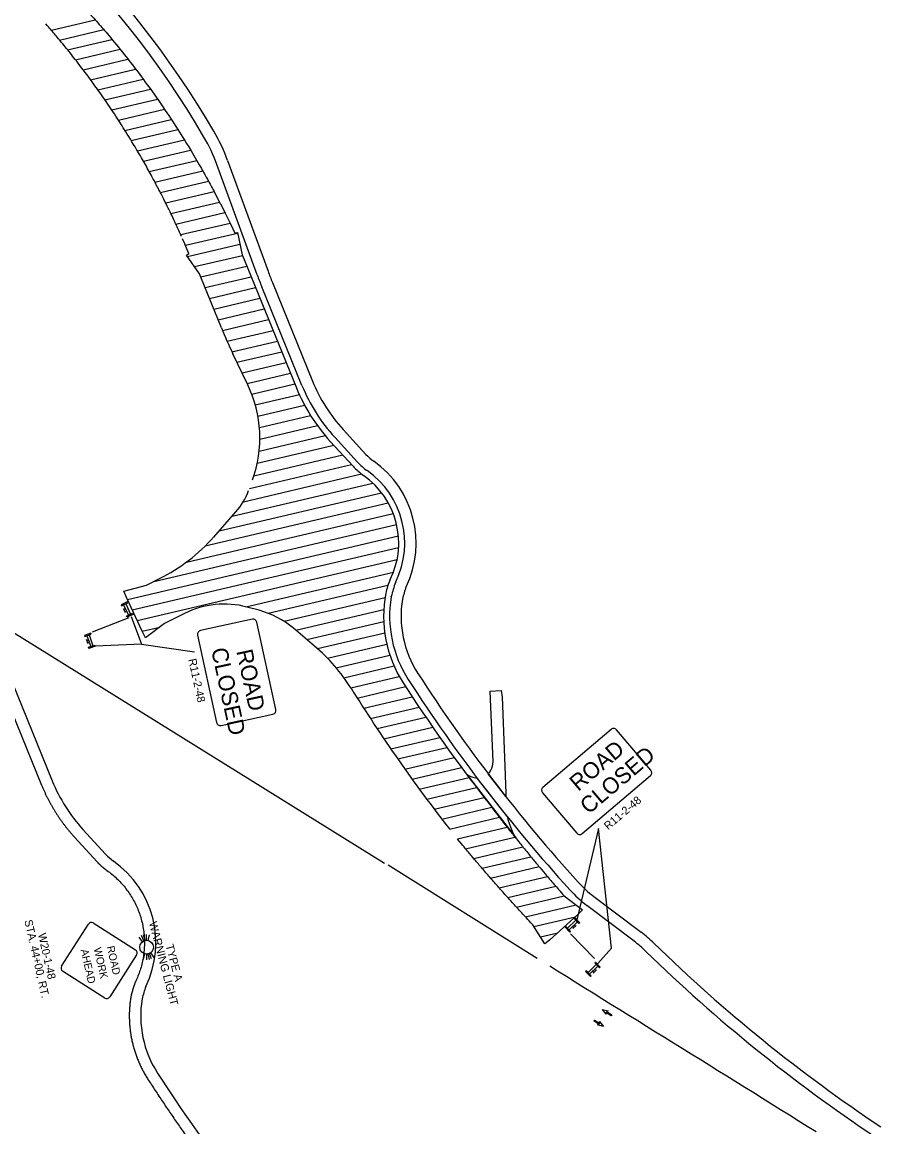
# Model space of a CAD drawing. Extents: x 126146 to 386643, y 319437 to 606724.
# Drawn here: x 141188 to 141939, y 335078 to 336045 of the extents above; entities that cross this region are included whole.
import ezdxf

# ---------------------------------------------------------------- set-up
doc = ezdxf.new("R2010")
doc.units = 0
for name, color, linetype in [('MT_P_Cells', 7, 'Continuous'), ('MT_P_Drums', 7, 'Continuous'), ('MT_P_Work_Area', 7, 'Continuous'), ('PV_P_Bikeway', 7, 'Continuous'), ('SC_Shading1', 7, 'Continuous'), ('SN_P_Signs', 7, 'Continuous'), ('SN_P_Text', 7, 'Continuous')]:
    doc.layers.add(name, color=color, linetype=linetype)

msp = doc.modelspace()

# ---------------------------------------------------------------- linework, layer by layer
at = {"layer": 'MT_P_Cells'}
for p, q in [((141278.14, 335528.19), (141276.46, 335531.82)), ((141276.56, 335535.17), (141280.76, 335526.09)), ((141278.24, 335531.54), (141276.88, 335530.91)), ((141278.38, 335536.01), (141282.58, 335526.93)), ((141279.57, 335531.05), (141279.57, 335531.05)), ((141279.08, 335529.72), (141277.72, 335529.09)), ((141245.39, 335501.05), (141244.07, 335504.83)), ((141245.81, 335504.38), (141244.4, 335503.88)), ((141244.49, 335508.15), (141247.79, 335498.71)), ((141246.47, 335502.49), (141245.06, 335502)), ((141246.38, 335508.81), (141249.68, 335499.38)), ((141247.09, 335503.76), (141247.09, 335503.76)), ((141664.96, 335252.35), (141672.22, 335259.24)), ((141666.34, 335250.9), (141673.59, 335257.79)), ((141669.24, 335253.65), (141670.27, 335252.57)), ((141669.28, 335255.07), (141669.28, 335255.07)), ((141672.45, 335254.63), (141669.55, 335251.88)), ((141670.69, 335255.03), (141671.73, 335253.94)), ((141682.96, 335213.5), (141690.21, 335220.39)), ((141684.34, 335212.05), (141691.59, 335218.94)), ((141687.24, 335214.81), (141688.27, 335213.72)), ((141687.28, 335216.22), (141687.28, 335216.22)), ((141690.45, 335215.79), (141687.55, 335213.03)), ((141688.69, 335216.18), (141689.72, 335215.1)), ((141695.48, 335181.05), (141695.48, 335181.05)), ((141695.48, 335181.05), (141700.65, 335179.9)), ((141698.83, 335176.94), (141695.48, 335181.05)), ((141703.31, 335175.63), (141698.63, 335178.52)), ((141698.63, 335178.52), (141698.83, 335176.94)), ((141700.65, 335179.9), (141699.15, 335179.37)), ((141699.15, 335179.37), (141703.83, 335176.48)), ((141703.83, 335176.48), (141703.31, 335175.63)), ((141703.57, 335176.06), (141703.57, 335176.06)), ((141688.08, 335171.1), (141688.62, 335171.94)), ((141692.71, 335168.13), (141688.08, 335171.1)), ((141688.35, 335171.52), (141688.35, 335171.52)), ((141688.62, 335171.94), (141693.25, 335168.97)), ((141691.2, 335167.63), (141692.71, 335168.13)), ((141696.35, 335166.39), (141691.2, 335167.63)), ((141693.25, 335168.97), (141693.08, 335170.55)), ((141693.08, 335170.55), (141696.35, 335166.39)), ((141696.35, 335166.39), (141696.35, 335166.39))]:
    msp.add_line(p, q, dxfattribs=at)
for points in [[(141279.77, 335537.76), (141274.33, 335535.24), (141274.75, 335534.33), (141280.19, 335536.85)], [(141284.81, 335526.87), (141279.37, 335524.35), (141278.95, 335525.25), (141284.39, 335527.77)], [(141247.94, 335510.42), (141242.27, 335508.44), (141242.6, 335507.49), (141248.27, 335509.47)], [(141251.9, 335499.09), (141246.24, 335497.11), (141245.91, 335498.05), (141251.57, 335500.04)], [(141671.56, 335261.38), (141675.7, 335257.02), (141674.97, 335256.34), (141670.84, 335260.69)], [(141662.86, 335253.11), (141666.99, 335248.76), (141667.72, 335249.45), (141663.59, 335253.8)], [(141689.56, 335222.53), (141693.69, 335218.18), (141692.97, 335217.49), (141688.84, 335221.84)], [(141680.86, 335214.26), (141684.99, 335209.91), (141685.72, 335210.6), (141681.59, 335214.95)]]:
    msp.add_lwpolyline(points, close=True, dxfattribs=at)
at = {"layer": 'MT_P_Drums'}
for p, q in [((140185.44, 336129.29), (141504.83, 335309.21)), ((141281, 335523.79), (141249, 335511.38)), ((141638.58, 335225.76), (141508.05, 335307.34)), ((141667.72, 335247.28), (141688.61, 335225.66))]:
    msp.add_line(p, q, dxfattribs=at)
msp.add_lwpolyline([(141882.57, 335073.99), (141874.75, 335078.87), (141866.97, 335083.74), (141859.15, 335088.62), (141851.34, 335093.48), (141843.54, 335098.35), (141835.73, 335103.26), (141827.91, 335108.14), (141820.11, 335112.98), (141812.31, 335117.84), (141804.49, 335122.69), (141796.66, 335127.55), (141788.87, 335132.39), (141781.05, 335137.26), (141773.26, 335142.08), (141765.42, 335146.91), (141757.62, 335151.73), (141749.83, 335156.56), (141742.02, 335161.4), (141734.22, 335166.25), (141726.41, 335171.09), (141718.59, 335175.91), (141710.79, 335180.77), (141702.97, 335185.66), (141695.15, 335190.49), (141687.36, 335195.35), (141679.58, 335200.21), (141671.77, 335205.08), (141663.97, 335209.93), (141656.16, 335214.77), (141649.49, 335218.94)], dxfattribs=at)
at = {"layer": 'MT_P_Work_Area'}
for p, q in [((141213.33, 336037.92), (141251.73, 336046.94)), ((141220.55, 336029.34), (141259.14, 336038.41)), ((141227.58, 336020.72), (141266.38, 336029.83)), ((141234.43, 336012.06), (141273.44, 336021.22)), ((141241.11, 336003.35), (141280.33, 336012.57)), ((141247.61, 335994.61), (141287.05, 336003.87)), ((141253.95, 335985.83), (141293.61, 335995.14)), ((141260.13, 335977), (141300.01, 335986.37)), ((141266.14, 335968.15), (141306.25, 335977.57)), ((141272, 335959.25), (141312.34, 335968.72)), ((141277.69, 335950.31), (141318.27, 335959.85)), ((141283.24, 335941.34), (141324.06, 335950.93)), ((141288.63, 335932.34), (141329.69, 335941.98)), ((141293.87, 335923.3), (141335.18, 335933)), ((141337.92, 335928.42), (141342.77, 335920.13)), ((141298.96, 335914.22), (141340.51, 335923.98)), ((141393.45, 335823.83), (141358.17, 335920.41)), ((141367.57, 335923.84), (141402.91, 335827.09)), ((141303.91, 335905.11), (141345.73, 335914.93)), ((141308.71, 335895.97), (141350.8, 335905.85)), ((141313.36, 335886.79), (141355.72, 335896.74)), ((141356.7, 335894.89), (141361.13, 335886.37)), ((141317.88, 335877.58), (141360.5, 335887.59)), ((141322.25, 335868.33), (141365.16, 335878.41)), ((141320.59, 335871.88), (141318.63, 335876.02)), ((141326.49, 335859.05), (141369.67, 335869.2)), ((141365.48, 335877.78), (141369.7, 335869.13)), ((141327.25, 335857.35), (141326.32, 335859.43)), ((141330.57, 335849.74), (141376.3, 335860.48)), ((141329.99, 335851.08), (141328.16, 335855.27)), ((141332.47, 335839.91), (141378.38, 335850.7)), ((141338.54, 335831.07), (141380.56, 335840.94)), ((141343.98, 335822.07), (141384.38, 335831.56)), ((141347.8, 335812.7), (141388.2, 335822.19)), ((141351.62, 335803.32), (141392.02, 335812.81)), ((141432.59, 335727.21), (141397.54, 335813.26)), ((141406.73, 335817.2), (141441.85, 335730.98)), ((141355.43, 335793.95), (141395.84, 335803.44)), ((141359.25, 335784.57), (141399.65, 335794.06)), ((141363.08, 335775.2), (141403.47, 335784.69)), ((141367.08, 335765.87), (141407.29, 335775.31)), ((141371.32, 335756.59), (141411.11, 335765.94)), ((141385.22, 335727.56), (141372.17, 335754.81)), ((141375.74, 335747.36), (141414.92, 335756.56)), ((141380.16, 335738.12), (141418.74, 335747.19)), ((141384.58, 335728.89), (141422.56, 335737.81)), ((141388.66, 335719.57), (141426.38, 335728.43)), ((141391.81, 335710.04), (141430.33, 335719.09)), ((141394.04, 335700.3), (141434.9, 335709.89)), ((141395.37, 335690.34), (141440.16, 335700.86)), ((141395.76, 335680.15), (141446.15, 335691.99)), ((141468.74, 335688.49), (141488.62, 335666.78)), ((141395.16, 335669.74), (141452.93, 335683.31)), ((141457.42, 335678.18), (141477.3, 335656.47)), ((141481.24, 335660.03), (141461.36, 335681.74)), ((141390.57, 335648.12), (141468.25, 335666.36)), ((141393.48, 335659.07), (141460.51, 335674.82)), ((141386.59, 335636.91), (141475.99, 335657.91)), ((141381.38, 335625.42), (141484.71, 335649.69)), ((141371.68, 335612.86), (141494.61, 335641.74)), ((141360.17, 335599.89), (141502.26, 335633.27)), ((141348.05, 335586.77), (141508.12, 335624.37)), ((141331.53, 335572.62), (141512.45, 335615.12)), ((141355.42, 335594.53), (141374.87, 335616.47)), ((141302.98, 335555.64), (141515.4, 335605.54)), ((141279.86, 335539.94), (141517, 335595.64)), ((141284.13, 335530.67), (141517.2, 335585.41)), ((141288.41, 335521.4), (141515.89, 335574.83)), ((141383.53, 335533.47), (141512.76, 335563.83)), ((141403.08, 335527.79), (141507.9, 335552.41)), ((141514.49, 335554.74), (141514.69, 335555.21)), ((141416.92, 335520.77), (141505.3, 335541.53)), ((141510.7, 335542.08), (141510.77, 335542.43)), ((141395.11, 335530.39), (141384.43, 335533.24)), ((141427.26, 335512.93), (141504.21, 335531)), ((141436.78, 335504.89), (141504.14, 335520.71)), ((141292.68, 335512.13), (141308.12, 335515.76)), ((141443.63, 335499.11), (141425.11, 335514.74)), ((141446.25, 335496.84), (141505.03, 335510.65)), ((141454.91, 335488.6), (141506.84, 335500.8)), ((141462.58, 335480.13), (141509.56, 335491.17)), ((141469.37, 335471.46), (141513.19, 335481.75)), ((141475.37, 335462.6), (141517.79, 335472.56)), ((141481, 335453.65), (141523.33, 335463.59)), ((141486.71, 335444.71), (141529.15, 335454.68)), ((141492.5, 335435.8), (141535.06, 335445.8)), ((141498.37, 335426.91), (141541.05, 335436.93)), ((141504.32, 335418.03), (141547.12, 335428.09)), ((141510.36, 335409.18), (141553.28, 335419.26)), ((141516.47, 335400.34), (141559.52, 335410.46)), ((141522.67, 335391.53), (141565.86, 335401.67)), ((141528.96, 335382.73), (141572.28, 335392.91)), ((141535.32, 335373.96), (141578.79, 335384.16)), ((141541.78, 335365.2), (141585.39, 335375.44)), ((141548.32, 335356.46), (141592.08, 335366.74)), ((141554.95, 335347.75), (141598.73, 335358.03)), ((141561.67, 335339.06), (141605.39, 335349.32)), ((141568.68, 335330.43), (141612.15, 335340.64)), ((141572.38, 335325.91), (141568.78, 335330.31)), ((141575.77, 335321.82), (141619.01, 335331.98)), ((141582.96, 335313.24), (141625.96, 335323.34)), ((141590.24, 335304.68), (141633.01, 335314.72)), ((141597.62, 335296.14), (141640.15, 335306.13)), ((141605.1, 335287.62), (141647.39, 335297.56)), ((141612.68, 335279.13), (141654.72, 335289.01)), ((141620.35, 335270.66), (141662.16, 335280.48)), ((141687.97, 335280.14), (141729.34, 335248.8)), ((141628.13, 335262.22), (141672.49, 335272.64)), ((141723.31, 335240.85), (141681.94, 335272.19)), ((141635.59, 335253.7), (141671.88, 335262.22)), ((141641.25, 335244.75), (141656.5, 335248.34))]:
    msp.add_line(p, q, dxfattribs=at)
for points in [[(141373.78, 335860.56), (141376.17, 335861.07), (141380.36, 335841.42), (141381.99, 335837.45), (141427.71, 335725.15)], [(141362.12, 335777.53), (141344.01, 335821.99), (141342.91, 335824.7), (141331.6, 335841.18), (141333.63, 335842.57)], [(141329.8, 335527.68), (141312.41, 335518.99), (141295.73, 335506.42), (141292.69, 335512.11), (141279.3, 335541.16), (141276.85, 335547.14), (141296.7, 335552.5), (141307.99, 335558.14)], [(141662.18, 335280.45), (141678.08, 335268.41), (141673.8, 335263.95), (141649.37, 335241.9), (141645.22, 335238.47), (141634.55, 335255.35)]]:
    msp.add_lwpolyline(points, dxfattribs=at)
for points in [[(141597.38, 335459.69), (141607.03, 335460.1), (141607.83, 335454.5), (141610.33, 335386.32), (141610.66, 335377.45), (141610.91, 335370.62), (141611.03, 335367.39), (141595.55, 335387.4), (141596.59, 335388.51), (141597.65, 335389.94), (141598.88, 335392.3), (141599.76, 335395.53), (141599.89, 335398.06)], [(141577.28, 335386.52), (141620.02, 335330.92), (141617.83, 335334.84), (141616.14, 335338.44), (141614.42, 335342.93), (141613.18, 335347.08), (141612.63, 335349.36), (141585.95, 335383.55), (141584.8, 335383.59), (141583.18, 335383.82), (141580.68, 335384.56), (141578.66, 335385.57)]]:
    msp.add_lwpolyline(points, close=True, dxfattribs=at)
for centre, radius, start, end in [((140655.68, 335541.67), 810, 30.23099, 94.17801), ((140655.68, 335541.67), 800, 30.23099, 94.17801), ((141217.28, 335868.94), 160, 20.06787, 30.23099), ((141217.28, 335868.94), 150, 20.06787, 30.23099), ((141684.63, 335930.2), 310, 200.06787, 202.16309), ((141684.63, 335930.2), 300, 200.10251, 202.12845), ((141746.02, 335933.84), 414.5, 202.15488, 205.58851), ((141288.27, 335681.13), 107.5, 340.13222, 25.58851), ((141573.58, 335784.55), 157.5, 202.15488, 222.47868), ((141573.82, 335784.74), 152.5, 202.16309, 222.48689), ((141573.82, 335784.74), 142.5, 202.16309, 222.48689), ((141519.96, 335695.49), 42.5, 222.48689, 234.81979), ((141519.71, 335695.31), 57.5, 222.47868, 234.81158), ((141519.96, 335695.49), 52.5, 222.48689, 234.81979), ((141445.06, 335589.23), 87.5, 334.13057, 54.81979), ((141444.8, 335589.06), 72.5, 333.9503, 54.81158), ((141445.06, 335589.23), 77.5, 333.95851, 54.81979), ((141331.85, 335654.62), 57.5, 318.43467, 340.13222), ((141237.58, 335699.03), 157.5, 296.55367, 318.43467), ((141552.6, 335536.36), 47.5, 153.9503, 169.22165), ((141617.74, 335516.79), 110, 159.81763, 166.52108), ((141617.74, 335516.79), 100, 159.9603, 166.41895), ((141611.55, 335525.14), 107.5, 169.22165, 212.79626), ((141611.82, 335525.34), 102.5, 170.60035, 212.80448), ((141611.84, 335525.31), 92.52, 170.69587, 212.78981), ((141364.45, 335458.36), 77.5, 75.06111, 116.55367), ((141375.13, 335455.51), 77.5, 49.84256, 75.06111), ((141342.05, 335378.74), 157.5, 31.98089, 49.83968), ((142707.85, 336231.79), 1396.5, 212.80448, 222.26326), ((142707.69, 336231.46), 1411.5, 212.79627, 217.90344), ((142707.86, 336231.81), 1406.5, 212.80448, 222.26328), ((142707.69, 336231.46), 1452.5, 211.98089, 217.90344), ((141748.36, 335359.85), 100, 222.26294, 232.84792), ((141748.37, 335359.87), 110, 222.26328, 232.84831), ((141656.88, 335153.17), 110, 45.74399, 52.84831), ((141656.86, 335153.15), 120, 45.74399, 52.8482), ((142707.86, 336231.81), 1396, 225.74399, 236.31786), ((142707.85, 336231.79), 1386, 225.74399, 236.32033)]:
    msp.add_arc(centre, radius, start, end, dxfattribs=at)
for points, degree in [([(141220.7, 336080.14), (141222.95, 336077.86), (141225.2, 336075.57), (141229.65, 336070.97), (141231.86, 336068.65), (141236.26, 336063.99), (141238.44, 336061.64), (141242.78, 336056.93), (141244.93, 336054.56), (141255.63, 336042.64), (141263.96, 336032.89), (141280.12, 336013), (141287.96, 336002.86), (141303.12, 335982.2), (141310.45, 335971.68), (141324.58, 335950.31), (141331.38, 335939.44), (141337.92, 335928.42)], 3), ([(141318.63, 335876.02), (141317.97, 335877.39), (141317.31, 335878.76), (141315.97, 335881.5), (141315.3, 335882.87), (141313.28, 335886.97), (141311.91, 335889.69), (141309.15, 335895.12), (141307.75, 335897.83), (141304.91, 335903.23), (141303.48, 335905.92), (141296.23, 335919.32), (141290.17, 335929.91), (141277.53, 335950.76), (141270.96, 335961.03), (141257.31, 335981.24), (141250.24, 335991.17), (141235.62, 336010.69), (141228.07, 336020.26), (141218.34, 336032), (141216.38, 336034.33), (141212.44, 336038.98), (141210.45, 336041.29), (141208.45, 336043.59)], 3), ([(141342.77, 335920.13), (141344.37, 335917.35), (141345.95, 335914.57), (141349.08, 335908.98), (141350.63, 335906.17), (141353.69, 335900.54), (141355.2, 335897.72), (141356.7, 335894.89)], 3), ([(141361.13, 335886.37), (141362.6, 335883.53), (141364.04, 335880.66), (141365.48, 335877.78)], 2), ([(141326.32, 335859.43), (141325.08, 335862.2), (141323.81, 335864.97), (141321.89, 335869.12), (141321.24, 335870.5), (141320.59, 335871.88)], 3), ([(141369.7, 335869.13), (141371.08, 335866.25), (141372.44, 335863.4), (141373.78, 335860.56)], 2), ([(141333.63, 335842.57), (141332.41, 335845.43), (141331.2, 335848.27), (141329.99, 335851.08)], 2), ([(141593.96, 335364.32), (141596.2, 335361.37), (141598.44, 335358.41), (141601.81, 335353.98), (141602.94, 335352.51), (141605.2, 335349.57), (141606.33, 335348.1), (141609.75, 335343.7), (141612.03, 335340.78), (141616.63, 335334.96), (141618.94, 335332.06), (141623.59, 335326.27), (141625.92, 335323.39), (141630.61, 335317.64), (141632.96, 335314.77), (141640.06, 335306.2), (141644.84, 335300.52), (141653.81, 335290.05), (141657.98, 335285.24), (141662.18, 335280.45)], 3), ([(141634.55, 335255.35), (141629.95, 335260.24), (141625.39, 335265.16), (141615.74, 335275.7), (141610.67, 335281.34), (141603.13, 335289.85), (141600.62, 335292.7), (141595.64, 335298.41), (141593.16, 335301.28), (141588.22, 335307.03), (141585.76, 335309.92), (141580.87, 335315.71), (141578.43, 335318.61), (141574.8, 335322.99), (141573.59, 335324.45), (141572.38, 335325.91)], 3)]:
    msp.add_open_spline(points, degree=degree, dxfattribs=at)
at = {"layer": 'PV_P_Bikeway'}
for p, q in [((141169.66, 335463.64), (141204.78, 335377.43)), ((141178.92, 335467.42), (141214.04, 335381.2)), ((141240.93, 335338.71), (141260.81, 335317)), ((141233.55, 335331.96), (141253.43, 335310.25)), ((141286.75, 335205.14), (141286.68, 335204.96)), ((141286.88, 335205.43), (141286.75, 335205.14)), ((141282.91, 335192.46), (141282.89, 335192.3)), ((141282.96, 335192.65), (141282.91, 335192.46))]:
    msp.add_line(p, q, dxfattribs=at)
for centre, radius, start, end in [((141346.01, 335434.96), 142.5, 202.16309, 222.48689), ((141292.15, 335345.71), 42.5, 222.48689, 234.81979), ((141217.25, 335239.45), 87.5, 334.13057, 54.81979), ((141389.93, 335167.01), 100, 159.9603, 166.41895), ((141384.01, 335175.56), 92.5, 170.71054, 212.80447), ((142480.05, 335882.03), 1396.5, 212.80448, 222.26326)]:
    msp.add_arc(centre, radius, start, end, dxfattribs=at)
for points in [[(141204.78, 335377.43), (141205.12, 335376.59), (141205.81, 335374.93), (141206.9, 335372.45), (141208.03, 335369.99), (141209.2, 335367.56), (141210.42, 335365.14), (141211.68, 335362.75), (141212.98, 335360.38), (141214.33, 335358.03), (141215.71, 335355.71), (141217.14, 335353.41), (141218.6, 335351.14), (141220.11, 335348.89), (141221.66, 335346.67), (141223.24, 335344.48), (141224.87, 335342.32), (141226.53, 335340.18), (141228.23, 335338.08), (141229.96, 335336), (141231.74, 335333.96), (141232.95, 335332.62), (141233.55, 335331.96)], [(141253.43, 335310.25), (141253.56, 335310.11), (141253.82, 335309.83), (141254.21, 335309.42), (141254.6, 335309.02), (141255, 335308.61), (141255.4, 335308.22), (141255.8, 335307.82), (141256.21, 335307.43), (141256.63, 335307.05), (141257.04, 335306.67), (141257.47, 335306.29), (141257.89, 335305.92), (141258.32, 335305.56), (141258.76, 335305.2), (141259.19, 335304.84), (141259.64, 335304.49), (141260.08, 335304.14), (141260.53, 335303.8), (141260.98, 335303.46), (141261.44, 335303.12), (141261.75, 335302.91), (141261.9, 335302.8)], [(141261.9, 335302.8), (141263.37, 335301.72), (141266.31, 335299.56), (141270.41, 335295.93), (141274.26, 335292.05), (141277.83, 335287.89), (141281.09, 335283.5), (141284.04, 335278.89), (141286.65, 335274.08), (141288.92, 335269.11), (141290.83, 335263.98), (141292.38, 335258.73), (141293.55, 335253.38), (141294.35, 335247.97), (141294.75, 335242.51), (141294.78, 335237.04), (141294.41, 335231.58), (141293.67, 335226.16), (141292.54, 335220.8), (141291.03, 335215.54), (141289.18, 335210.39), (141287.65, 335207.08), (141286.88, 335205.43)], [(141286.68, 335204.96), (141286.61, 335204.76), (141286.46, 335204.35), (141286.24, 335203.75), (141286.03, 335203.14), (141285.82, 335202.53), (141285.61, 335201.92), (141285.41, 335201.31), (141285.21, 335200.7), (141285.02, 335200.09), (141284.83, 335199.47), (141284.64, 335198.86), (141284.45, 335198.24), (141284.27, 335197.62), (141284.1, 335197.01), (141283.92, 335196.39), (141283.75, 335195.77), (141283.59, 335195.14), (141283.42, 335194.52), (141283.26, 335193.9), (141283.11, 335193.27), (141283.01, 335192.86), (141282.96, 335192.65)], [(141282.89, 335192.3), (141282.69, 335191.06), (141282.31, 335188.57), (141281.91, 335184.81), (141281.63, 335181.05), (141281.5, 335177.27), (141281.51, 335173.5), (141281.65, 335169.73), (141281.94, 335165.96), (141282.36, 335162.21), (141282.92, 335158.47), (141283.62, 335154.76), (141284.45, 335151.08), (141285.42, 335147.43), (141286.52, 335143.82), (141287.76, 335140.25), (141289.12, 335136.73), (141290.62, 335133.27), (141292.24, 335129.85), (141293.98, 335126.51), (141295.84, 335123.22), (141297.19, 335121.09), (141297.86, 335120.03)], [(141297.86, 335120.03), (141299.96, 335116.78), (141304.17, 335110.28), (141310.58, 335100.61), (141317.07, 335090.98), (141323.64, 335081.41), (141330.29, 335071.89), (141337.02, 335062.43), (141343.82, 335053.02), (141350.7, 335043.67), (141357.66, 335034.38), (141364.7, 335025.14), (141371.81, 335015.96), (141378.99, 335006.84), (141386.25, 334997.79), (141393.59, 334988.79), (141401, 334979.85), (141408.48, 334970.97), (141416.04, 334962.16), (141423.67, 334953.41), (141431.37, 334944.72), (141436.56, 334938.98), (141439.16, 334936.11)]]:
    msp.add_open_spline(points, degree=3, dxfattribs=at)
at = {"layer": 'SC_Shading1'}
msp.add_line((141594.22, 335364.53), (141594.22, 335364.53), dxfattribs=at)
at = {"layer": 'SN_P_Signs'}
for p, q in [((141293.1, 335240.49), (141290.13, 335244.51)), ((141294.29, 335241.18), (141292.31, 335245.77)), ((141295.27, 335241.5), (141294.09, 335246.36)), ((141296.61, 335241.67), (141296.55, 335246.67)), ((141298.12, 335241.5), (141299.32, 335246.35)), ((141303.23, 335226.78), (141300.26, 335230.8)), ((141294.04, 335224.94), (141295.24, 335229.8)), ((141296.82, 335224.62), (141296.75, 335229.62)), ((141299.27, 335224.93), (141298.1, 335229.79)), ((141301.05, 335225.53), (141299.07, 335230.12))]:
    msp.add_line(p, q, dxfattribs=at)
for points in [[(141389.21, 335522.57), (141343.8, 335512.7)], [(141409.81, 335443.47), (141393.17, 335520.03)], [(141341.25, 335508.74), (141357.89, 335432.19)], [(141361.85, 335429.64), (141407.26, 335439.51)], [(141703.16, 335426.23), (141643.46, 335375.5)], [(141737.94, 335390.44), (141707.85, 335425.85)], [(141677.86, 335335.02), (141737.56, 335385.75)], [(141643.08, 335370.81), (141673.17, 335335.4)], [(141222.24, 335218.94), (141245.69, 335255.88)], [(141250, 335256.84), (141286.94, 335233.4)], [(141287.9, 335229.08), (141264.46, 335192.15)], [(141260.14, 335191.18), (141223.21, 335214.63)]]:
    msp.add_lwpolyline(points, dxfattribs=at)
msp.add_circle((141296.68, 335235.65), 6.02, dxfattribs=at)
for centre, radius, start, end in [((141389.91, 335519.32), 3.33, 12.26137, 102.26137), ((141344.51, 335509.45), 3.33, 102.26137, 192.26137), ((141406.55, 335442.76), 3.33, 282.26137, 12.26137), ((141361.15, 335432.9), 3.33, 192.26137, 282.26137), ((141705.31, 335423.69), 3.33, 40.35865, 130.35865), ((141735.4, 335388.29), 3.33, 310.35865, 40.35865), ((141645.62, 335372.96), 3.33, 130.35865, 220.35865), ((141675.71, 335337.55), 3.33, 220.35865, 310.35865), ((141248.33, 335254.2), 3.12, 57.59621, 147.59621), ((141285.26, 335230.76), 3.12, 327.59621, 57.59621), ((141224.88, 335217.27), 3.13, 147.59621, 237.59621), ((141261.82, 335193.82), 3.12, 237.59621, 327.59621)]:
    msp.add_arc(centre, radius, start, end, dxfattribs=at)
at = {"layer": 'SN_P_Text'}
for p, q in [((141283.19, 335525.01), (141292.19, 335500.91)), ((141292.19, 335500.91), (141251.9, 335499.09)), ((141292.19, 335500.91), (141338.59, 335494.1)), ((141692.03, 335339.57), (141673.19, 335259.66)), ((141703.35, 335234.8), (141692.03, 335339.57)), ((141691.65, 335221.43), (141703.35, 335234.8))]:
    msp.add_line(p, q, dxfattribs=at)

# ---------------------------------------------------------------- texts
at = {"layer": 'SN_P_Signs'}
for s, height, rotation, p in [('CLOSED', 14.167, 282.26137, (141353.04, 335496.09)), ('ROAD', 14.167, 282.26137, (141375.1, 335494.66)), ('ROAD', 14.167, 40.35865, (141674.35, 335371.5)), ('CLOSED', 14.167, 40.35865, (141683.47, 335351.37)), ('AHEAD', 6.663, 282.59621, (141238.94, 335233.19)), ('WORK', 6.663, 282.59621, (141250.35, 335234.62)), ('ROAD', 6.663, 282.59621, (141261.78, 335236.05))]:
    msp.add_text(s, height=height, rotation=rotation, dxfattribs=at).set_placement(p)
at = {"layer": 'SN_P_Text'}
for s, rotation, p in [('R11-2-48', 282.26137, (141333.11, 335487.37)), ('R11-2-48', 40.35865, (141700.55, 335337.89)), ('STA. 44+00, RT.', 282.59621, (141189.66, 335258.9)), ('WARNING LIGHT', 284.68631, (141298.68, 335257.01)), ('W20-1-48', 282.59621, (141201.58, 335247.1)), ('TYPE A', 284.68631, (141313.23, 335237.23))]:
    msp.add_text(s, height=7, rotation=rotation, dxfattribs=at).set_placement(p)

doc.saveas('drawing.dxf')
